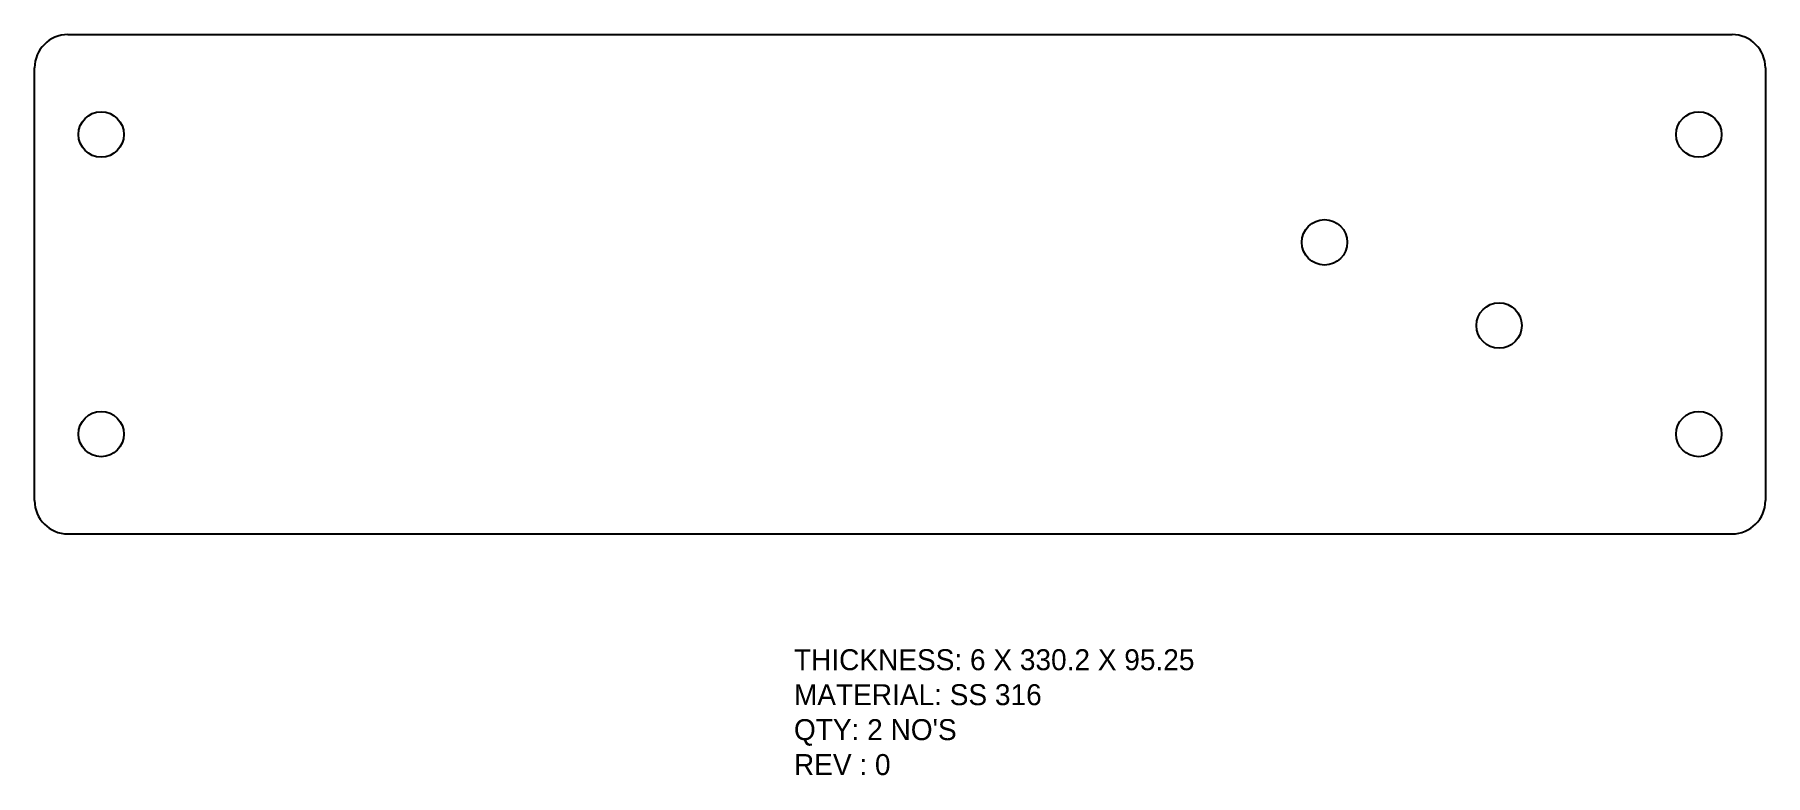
# Model space of a CAD drawing. Header units: inches. Extents: x 2320 to 2650, y -218 to -76.
import ezdxf

# ---------------------------------------------------------------- set-up
doc = ezdxf.new("R2010")
doc.units = ezdxf.units.IN
doc.header["$MEASUREMENT"] = 0
doc.layers.add('LaserCutting', color=3, linetype='Continuous')

msp = doc.modelspace()

# ---------------------------------------------------------------- linework, layer by layer
at = {"layer": 'LaserCutting'}
for p, q in [((2326.09, -76.28), (2643.59, -76.28)), ((2319.74, -165.18), (2319.74, -82.63)), ((2649.94, -82.63), (2649.94, -165.18)), ((2326.09, -171.53), (2643.59, -171.53))]:
    msp.add_line(p, q, dxfattribs=at)
for centre in [(2332.44, -95.33), (2637.24, -95.33), (2565.84, -115.9), (2599.14, -131.78), (2332.44, -152.48), (2637.24, -152.48)]:
    msp.add_circle(centre, 4.33, dxfattribs=at)
for centre, start, end in [((2326.09, -82.63), 90, 180), ((2643.59, -82.63), 360, 90), ((2326.09, -165.18), 180, 270), ((2643.59, -165.18), 270, 0)]:
    msp.add_arc(centre, 6.35, start, end, dxfattribs=at)

# ---------------------------------------------------------------- texts
at = {"layer": 'LaserCutting', "insert": (2464.61, -193.53), "char_height": 4, "width": 174.5146, "attachment_point": 1}
msp.add_mtext("{\\fCentury Gothic|b0|i0|c0|p18;THICKNESS: 6 X 330.2 X 95.25\\PMATERIAL: SS 316\\PQTY: 2 NO'S\\PREV : 0}", dxfattribs=at)

doc.saveas('drawing.dxf')
